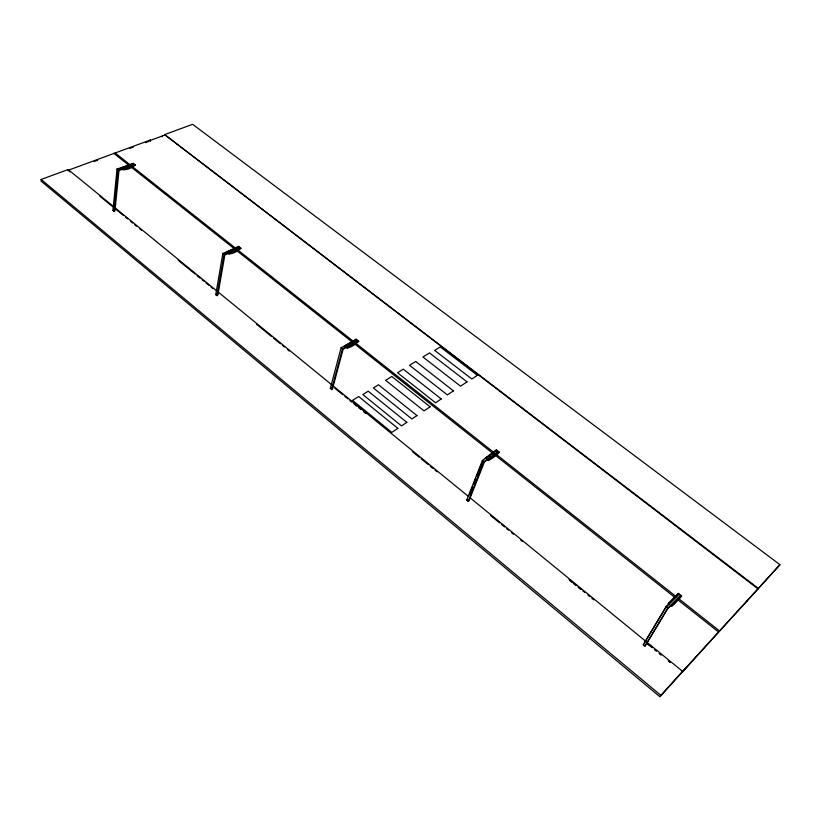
<?xml version="1.0" encoding="UTF-8"?>
<svg xmlns="http://www.w3.org/2000/svg" width="821" height="821" viewBox="0 0 821 821"><rect width="100%" height="100%" fill="white"/><g stroke="black" fill="none" stroke-linecap="round" stroke-linejoin="round"><path stroke-width="1.23" d="M468.175 496.233L68.174 169.526L41.132 179.45L41.05 181.082L659.827 696.69L779.95 564.694L192.627 124.31L164.611 134.603L757.999 588.883L779.95 564.694M70.103 171.907L68.122 170.286L68.174 169.526M117.023 168.962L118.132 169.844L134.798 164.569L118.983 170.583L114.95 210.976L113.996 211.356L112.929 210.474L117.023 168.962L133.69 163.707L122.493 167.956M113.996 211.356L118.132 169.844M150.181 140.894L150.274 140.073L68.122 170.286M150.469 141.12L150.274 140.073M162.086 136.84L162.189 136.019M216.918 295.632L224.082 254.366L240.307 247.819L224.841 255.023L217.842 295.18L216.918 295.632L215.738 294.667L222.871 253.391L239.096 246.864L230.332 250.939M331.592 389.534L342.46 348.792L358.048 340.715L343.096 349.346L332.484 388.99L331.592 389.534L330.288 388.456L341.115 347.714L356.704 339.658L348.227 344.533M468.196 501.385L483.918 461.628L498.542 451.56L484.369 462.038L469.048 500.728L468.196 501.385L466.728 500.184L482.399 460.417L497.044 450.37L486.986 457.779M469.438 494.847L472.67 486.637M473.594 484.287L475.913 478.427M476.837 476.077L482.389 462.007M643.295 644.772L665.954 606.832L679.039 593.963L666.149 607.037L643.295 644.772L644.978 646.148L667.894 608.433L680.773 595.328L667.709 608.228L644.978 646.148M659.827 696.69L682.569 671.342L470.156 497.854M691.97 661.459L682.128 672.03L682.569 671.342M746.628 601.557L747.131 600.787M682.128 672.03L757.999 588.883M670.736 605.539L671.609 606.237L681.635 596.015L678.29 593.378L668.243 603.558L668.992 604.153M466.728 500.184L467.58 499.537M487.5 459.729L488.259 460.335L499.301 452.155L496.397 449.867L485.334 458.005L485.991 458.529M330.288 388.456L331.181 387.923M346.39 347.437L347.067 347.981L358.726 341.249L356.129 339.196L344.471 345.908A21.12 8.815 -51.8 0 0 346.154 345.579M215.738 294.667L216.662 294.205M228.259 253.432L228.864 253.915L240.912 248.301L238.583 246.454L226.514 252.047L227.037 252.468M112.929 210.474L113.873 210.094M122.473 169.259L123.027 169.69L135.342 165.011L133.228 163.328L120.892 167.997M117.885 169.701L121.364 168.377M94.179 161.521L97.75 160.208M129.923 148.355L133.495 147.041M145.409 142.659L148.991 141.335M150.561 140.299L164.539 135.157M164.611 134.603L758.337 588.38M115.156 152.983L130.241 164.918M132.253 166.509L235.843 248.424M237.854 250.015L353.512 341.474M355.524 343.065L494.314 452.823M496.325 454.413L676.34 596.775M678.351 598.365L719.586 630.98M113.698 153.27L128.774 165.195M130.785 166.786L235.278 249.492M237.29 251.082L351.829 341.741M353.841 343.332L493.503 453.88M495.515 455.47L674.359 597.031M677.376 599.412L718.57 632.016M222.871 253.391L224.082 254.366M341.115 347.714L342.46 348.792M482.399 460.417L483.918 461.628M665.954 606.832L667.709 608.228M99.864 196.219L112.754 206.759M115.73 209.191L123.663 215.677M125.654 217.298L127.635 218.92M130.611 221.352L132.591 222.973M134.582 224.595L136.563 226.216M139.539 228.649L141.52 230.27M178.219 260.257L195.09 274.04M197.071 275.661L200.047 278.093M202.028 279.715L204.008 281.336M205.999 282.958L208.975 285.39M210.956 287.011L212.937 288.633M256.583 324.295L271.464 336.456M273.444 338.078L280.392 343.742M282.373 345.364L284.364 346.985M287.34 349.418L289.32 351.039M334.947 388.333L342.88 394.809M344.871 396.43L347.847 398.862M349.828 400.484L351.809 402.105M353.8 403.727L356.776 406.159M358.756 407.78L360.737 409.402M363.713 411.834L365.704 413.456M412.316 451.55L419.264 457.225M421.245 458.847L428.193 464.522M430.173 466.143L433.149 468.575M435.14 470.197L437.121 471.818M490.681 515.588L499.609 522.885M501.6 524.506L504.566 526.938M506.557 528.56L508.538 530.181M511.514 532.613L513.494 534.235M520.442 539.9L522.423 541.521M569.045 579.626L575.993 585.291M577.974 586.912L580.95 589.345M582.931 590.966L584.921 592.588M587.898 595.02L589.878 596.641M591.859 598.263L593.85 599.884M647.41 643.654L652.367 647.707L647.348 643.664M659.314 653.383L661.295 655.004L659.273 653.383M670.223 662.301L668.243 660.679L670.203 662.301M569.825 580.447L571.816 582.068M573.807 583.69L575.788 585.311M578.774 587.744L580.765 589.365M41.132 179.45L660.751 695.243M678.29 593.378A24.055 2.915 -52 0 1 677.274 594.568M674.328 597.842A24.055 2.915 -52 0 1 668.243 603.558M681.635 596.015A24.086 2.853 -52 0 1 671.609 606.237M499.301 452.155A22.424 6.414 -51.9 0 1 488.259 460.335M496.397 449.867A22.403 6.465 -51.9 0 1 494.334 451.899M487.653 457.01A22.403 6.465 -51.9 0 1 485.334 458.005M356.129 339.196A21.12 8.815 -51.8 0 1 355.103 340.14M347.991 344.912A21.12 8.815 -51.8 0 1 347.057 345.282M358.726 341.249A21.151 8.774 -51.8 0 1 347.067 347.981M238.583 246.454A20.053 10.529 -51.7 0 1 236.51 248.116M227.407 252.026A20.053 10.529 -51.7 0 1 226.514 252.047M240.912 248.301A20.073 10.499 -51.7 0 1 228.864 253.915M135.342 165.011A19.119 11.843 -51.6 0 1 123.027 169.69M133.228 163.328A19.099 11.874 -51.6 0 1 131.175 164.847M397.867 428.377L391.833 432.4L352.548 400.34L358.654 396.522L397.867 428.377M406.836 422.353L401.531 425.904L362.841 394.562L368.229 391.196L406.836 422.353M416.965 415.59L411.916 418.967L373.37 387.984L378.491 384.782L416.965 415.59M430.091 406.816L424.016 410.88L385.634 380.318L391.802 376.459L430.091 406.816M441.236 398.965L435.52 402.752L397.528 372.765L403.316 369.173L441.236 398.965M453.459 390.868L447.373 394.901L409.546 365.314L415.724 361.486L453.459 390.868M467.046 381.868L460.56 386.157L422.928 357.022L429.516 352.938L467.046 381.868M477.391 375.32L471.87 378.984L434.678 350.413L440.282 346.944L477.391 375.32M656.338 650.95L654.358 649.329L656.287 650.95"/></g></svg>
